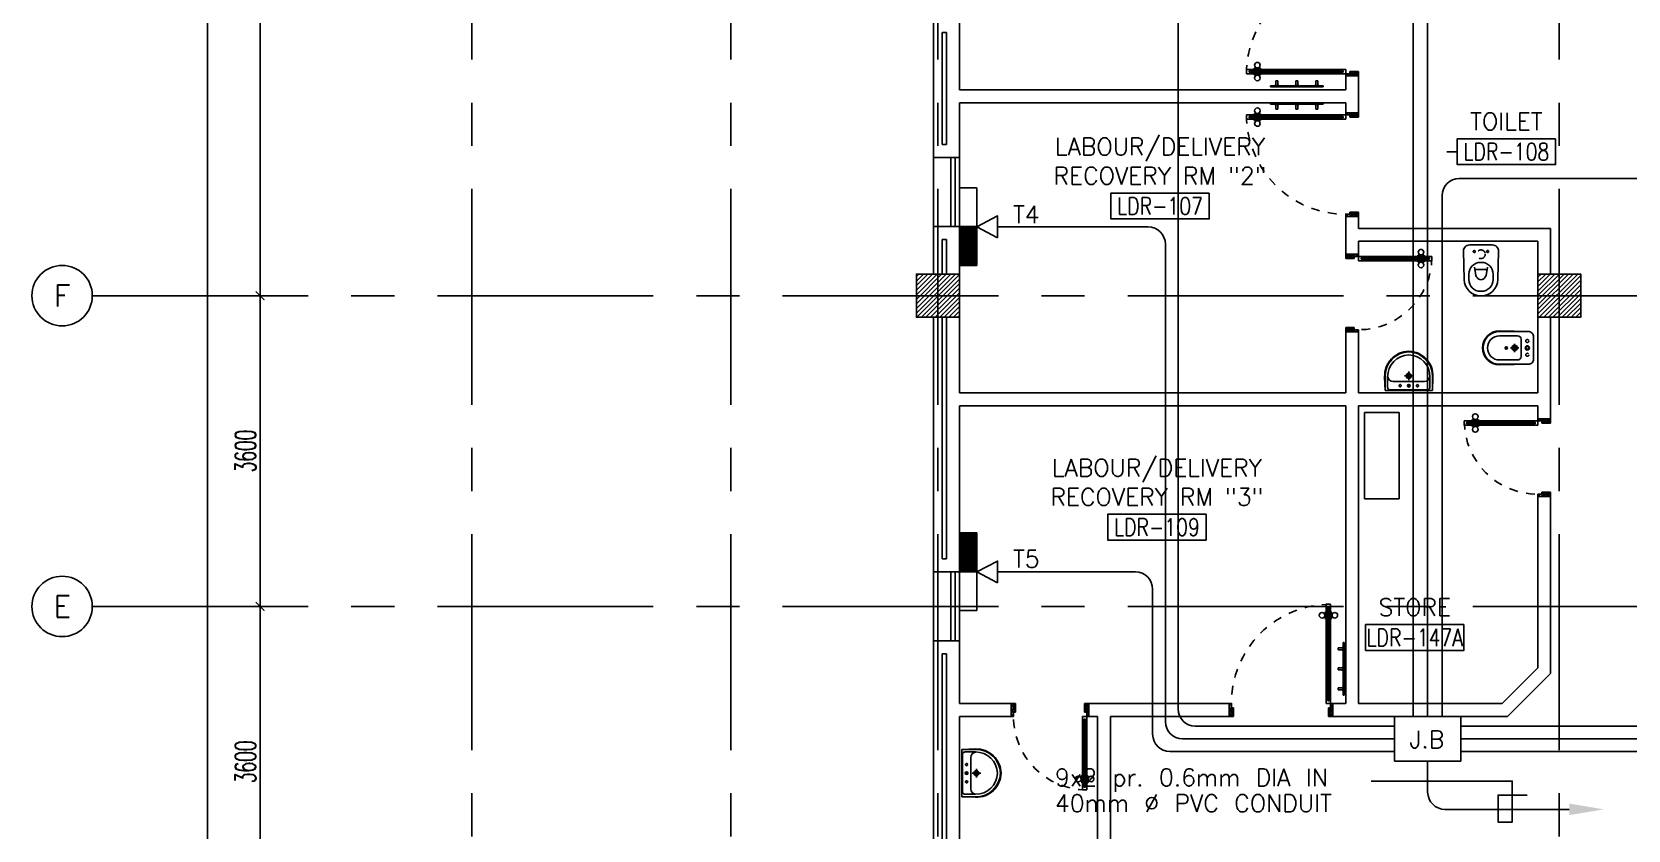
# Model space of a CAD drawing. Extents: x 0 to 92.2, y -1.4 to 78.1.
# Drawn here: x -0.01 to 18.49, y 13.68 to 22.93 of the extents above; entities that cross this region are included whole.
import ezdxf
from ezdxf.enums import TextEntityAlignment as Align

# ---------------------------------------------------------------- set-up
doc = ezdxf.new("R2010")
doc.units = 0
doc.header["$MEASUREMENT"] = 0
doc.header["$PDMODE"] = 34
for name, pattern in [('CENTERX2', [4, 2.5, -0.5, 0.5, -0.5]), ('DASHED', [0.75, 0.5, -0.25]), ('HIDDEN', [0.375, 0.25, -0.125]), ('HIDDEN2', [0.1875, 0.125, -0.0625])]:
    doc.linetypes.add(name, pattern=pattern)
doc.layers.get('0').update_dxf_attribs({"color": 11, "linetype": 'CONTINUOUS'})
doc.layers.get('DEFPOINTS').update_dxf_attribs({"color": 11, "linetype": 'CONTINUOUS'})
for name, color, linetype in [('AX-CR', 11, 'CONTINUOUS'), ('AX-DIM', 11, 'CONTINUOUS'), ('AX-TXT', 11, 'CONTINUOUS'), ('AXES', 11, 'CENTERX2'), ('COL', 11, 'CONTINUOUS'), ('DOOR', 11, 'CONTINUOUS'), ('E-TEL', 4, 'CONTINUOUS'), ('E-TEXT', 2, 'CONTINUOUS'), ('E-WIRE', 4, 'CONTINUOUS'), ('FIX', 11, 'CONTINUOUS'), ('HAT', 11, 'CONTINUOUS'), ('INSUL', 11, 'CONTINUOUS'), ('NON-MEDICAL', 11, 'CONTINUOUS'), ('RM-BOX', 11, 'CONTINUOUS'), ('RM-NAME', 11, 'CONTINUOUS'), ('RM-NO', 11, 'CONTINUOUS'), ('WALL', 11, 'CONTINUOUS'), ('WIN', 11, 'CONTINUOUS')]:
    doc.layers.add(name, color=color, linetype=linetype)
doc.styles.add('ROMANS', font='ROMANS.shx', dxfattribs={"width": 0.6})
doc.styles.get("Standard").update_dxf_attribs({"font": 'TXT.shx'})
doc.dimstyles.new('STANDARD_IN', dxfattribs={"dimtxt": 0.24, "dimasz": 0.1, "dimexe": 0.07, "dimexo": 0.05, "dimgap": 0.05, "dimtad": 1, "dimdec": 0, "dimlfac": 1000, "dimzin": 0, "dimtxsty": 'ROMANS', "dimblk": 'ARCHTICK', "dimcen": 0.05, "dimdle": 0.05, "dimclrd": 7, "dimclre": 7, "dimclrt": 2, "dimazin": 3, "dimtfac": 1, "dimtdec": 0, "dimtmove": 0, "dimatfit": 3, "dimtolj": 1, "dimtzin": 0})

# ---------------------------------------------------------------- blocks, each defined once
blk = doc.blocks.new('*X77')
at = {"color": 0}
for p, q in [((31339, 132685), (31804, 133150)), ((31339, 132738), (31751, 133150)), ((31339, 132791), (31698, 133150)), ((31339, 132844), (31645, 133150)), ((31339, 132897), (31592, 133150)), ((31339, 132950), (31538, 133150)), ((31339, 133003), (31485, 133150)), ((31339, 133057), (31432, 133150)), ((31339, 133110), (31379, 133150)), ((31357, 132650), (31839, 133132)), ((31410, 132650), (31839, 133079)), ((31463, 132650), (31839, 133026)), ((31516, 132650), (31839, 132973)), ((31569, 132650), (31839, 132920)), ((31622, 132650), (31839, 132867)), ((31675, 132650), (31839, 132814)), ((31728, 132650), (31839, 132761)), ((31781, 132650), (31839, 132708)), ((31834, 132650), (31839, 132655))]:
    blk.add_line(p, q, dxfattribs=at)
blk = doc.blocks.new('*X76')
at = {"color": 0}
for p, q in [((24139, 132698), (24591, 133150)), ((24139, 132751), (24538, 133150)), ((24139, 132804), (24485, 133150)), ((24139, 132857), (24432, 133150)), ((24139, 132910), (24379, 133150)), ((24139, 132963), (24326, 133150)), ((24139, 133016), (24273, 133150)), ((24139, 133069), (24220, 133150)), ((24139, 133122), (24167, 133150)), ((24144, 132650), (24639, 133145)), ((24197, 132650), (24639, 133092)), ((24250, 132650), (24639, 133039)), ((24303, 132650), (24639, 132986)), ((24356, 132650), (24639, 132933)), ((24409, 132650), (24639, 132880)), ((24462, 132650), (24639, 132827)), ((24515, 132650), (24639, 132774)), ((24568, 132650), (24639, 132720)), ((24621, 132650), (24639, 132667))]:
    blk.add_line(p, q, dxfattribs=at)
blk = doc.blocks.new('AXL')
at = {"layer": 'AX-CR'}
blk.add_circle((-350, 0), 350, dxfattribs=at)
blk = doc.blocks.new('_ARCHTICK')
at = {"color": 0, "linetype": 'BYBLOCK', "const_width": 0.15}
blk.add_lwpolyline([(-0.5, -0.5), (0.5, 0.5)], dxfattribs=at)
blk = doc.blocks.new('*D167')
at = {"layer": 'AX-DIM', "color": 7, "ltscale": 0.3}
for p, q in [((2.026, 5.171), (2.026, 64.591)), ((10.147, 64.541), (1.956, 64.541)), ((10.826, 5.221), (1.956, 5.221))]:
    blk.add_line(p, q, dxfattribs=at)
at = {"layer": 'DEFPOINTS', "color": 0, "ltscale": 0.3}
for p in [(2.026, 64.541), (10.197, 64.541), (10.876, 5.221)]:
    blk.add_point(p, dxfattribs=at)
at = {"layer": 'AX-DIM', "color": 7, "ltscale": 0.3, "xscale": 0.1, "yscale": 0.1, "zscale": 0.1}
for p, rotation in [((2.026, 64.541), 90), ((2.026, 5.221), 270)]:
    blk.add_blockref('_ARCHTICK', p, dxfattribs=dict(at, rotation=rotation))
at = {"layer": 'AX-DIM', "color": 2, "ltscale": 0.3, "insert": (1.856, 34.881), "char_height": 0.24, "attachment_point": 5, "rotation": 90, "style": 'ROMANS'}
blk.add_mtext('\\A1;59320', dxfattribs=at)
blk = doc.blocks.new('*D157')
at = {"layer": 'AX-DIM', "color": 7, "ltscale": 0.3}
for p, q in [((2.987, 27.071), (2.567, 27.071)), ((2.637, 19.821), (2.637, 27.121)), ((2.987, 19.871), (2.567, 19.871))]:
    blk.add_line(p, q, dxfattribs=at)
at = {"layer": 'DEFPOINTS', "color": 0, "ltscale": 0.3}
for p in [(2.637, 27.071), (3.037, 27.071), (3.037, 19.871)]:
    blk.add_point(p, dxfattribs=at)
at = {"layer": 'AX-DIM', "color": 7, "ltscale": 0.3, "xscale": 0.1, "yscale": 0.1, "zscale": 0.1}
for p, rotation in [((2.637, 27.071), 90), ((2.637, 19.871), 270)]:
    blk.add_blockref('_ARCHTICK', p, dxfattribs=dict(at, rotation=rotation))
at = {"layer": 'AX-DIM', "color": 2, "ltscale": 0.3, "insert": (2.467, 23.471), "char_height": 0.24, "attachment_point": 5, "rotation": 90, "style": 'ROMANS'}
blk.add_mtext('\\A1;7200', dxfattribs=at)
blk = doc.blocks.new('*D156')
at = {"layer": 'AX-DIM', "color": 7, "ltscale": 0.3}
for p, q in [((2.987, 19.871), (2.567, 19.871)), ((2.637, 16.221), (2.637, 19.921)), ((2.987, 16.271), (2.567, 16.271))]:
    blk.add_line(p, q, dxfattribs=at)
at = {"layer": 'DEFPOINTS', "color": 0, "ltscale": 0.3}
for p in [(2.637, 19.871), (3.037, 19.871), (3.037, 16.271)]:
    blk.add_point(p, dxfattribs=at)
at = {"layer": 'AX-DIM', "color": 7, "ltscale": 0.3, "xscale": 0.1, "yscale": 0.1, "zscale": 0.1}
for p, rotation in [((2.637, 19.871), 90), ((2.637, 16.271), 270)]:
    blk.add_blockref('_ARCHTICK', p, dxfattribs=dict(at, rotation=rotation))
at = {"layer": 'AX-DIM', "color": 2, "ltscale": 0.3, "insert": (2.467, 18.071), "char_height": 0.24, "attachment_point": 5, "rotation": 90, "style": 'ROMANS'}
blk.add_mtext('\\A1;3600', dxfattribs=at)
blk = doc.blocks.new('*D155')
at = {"layer": 'AX-DIM', "color": 7, "ltscale": 0.3}
for p, q in [((2.637, 12.621), (2.637, 16.321)), ((2.987, 16.271), (2.567, 16.271)), ((2.987, 12.671), (2.567, 12.671))]:
    blk.add_line(p, q, dxfattribs=at)
at = {"layer": 'DEFPOINTS', "color": 0, "ltscale": 0.3}
for p in [(2.637, 16.271), (3.037, 16.271), (3.037, 12.671)]:
    blk.add_point(p, dxfattribs=at)
at = {"layer": 'AX-DIM', "color": 7, "ltscale": 0.3, "xscale": 0.1, "yscale": 0.1, "zscale": 0.1}
for p, rotation in [((2.637, 16.271), 90), ((2.637, 12.671), 270)]:
    blk.add_blockref('_ARCHTICK', p, dxfattribs=dict(at, rotation=rotation))
at = {"layer": 'AX-DIM', "color": 2, "ltscale": 0.3, "insert": (2.467, 14.471), "char_height": 0.24, "attachment_point": 5, "rotation": 90, "style": 'ROMANS'}
blk.add_mtext('\\A1;3600', dxfattribs=at)
blk = doc.blocks.new('COL50')
at = {"layer": 'COL'}
blk.add_lwpolyline([(-250, 250), (-250, -250), (250, -250), (250, 250)], close=True, dxfattribs=at)
blk = doc.blocks.new('RM1')
at = {"layer": 'RM-BOX'}
blk.add_lwpolyline([(570, -200), (-570, -200), (-570, -500), (570, -500)], close=True, dxfattribs=at)
at = {"layer": 'RM-NAME', "style": 'ROMANS'}
blk.add_attdef('ROOMNAME1', text='', height=200, dxfattribs=at).set_placement((0, 324), align=Align.MIDDLE)
blk = doc.blocks.new('DOOR90')
at = {"layer": 'DOOR', "color": 0, "linetype": 'BYBLOCK'}
for p, q in [((-150, 0), (-150, -25)), ((-150, 0), (0, 0)), ((0, -50), (0, 0)), ((-1000, -25), (-1000, -75)), ((-1000, -75), (-1000, -25)), ((-950, -25), (-1000, -25)), ((-950, -75), (-1000, -75)), ((-970, -42), (-970, -58)), ((-950, -42), (-970, -42)), ((-950, -58), (-970, -58)), ((-950, -25), (-950, -42)), ((-950, -58), (-950, -75)), ((-918, -25), (-918, -18)), ((-828, -18), (-918, -18)), ((-918, -75), (-918, -82)), ((-828, -82), (-918, -82)), ((-905, -18), (-905, -9)), ((-905, -9), (-840, -9)), ((-905, -18), (-840, -18)), ((-905, -82), (-905, -91)), ((-905, -82), (-840, -82)), ((-905, -91), (-840, -91)), ((-840, -18), (-840, -9)), ((-840, -82), (-840, -91)), ((-828, -25), (-828, -18)), ((-828, -75), (-828, -82)), ((-200, -42), (-200, -25)), ((-200, -25), (-150, -25)), ((-180, -42), (-200, -42)), ((-200, -75), (-200, -58)), ((-200, -58), (-180, -58)), ((-150, -75), (-200, -75)), ((-180, -58), (-180, -42)), ((-150, -75), (-150, -25)), ((-150, -25), (-100, -25)), ((-100, -25), (-100, -50)), ((-100, -50), (0, -50)), ((-150, -900), (-150, -875)), ((-150, -875), (-100, -875)), ((0, -900), (-150, -900)), ((-150, -900), (0, -900)), ((-100, -850), (0, -850)), ((-100, -875), (-100, -850)), ((0, -850), (0, -900))]:
    blk.add_line(p, q, dxfattribs=at)
at = {"layer": 'DOOR', "color": 9, "linetype": 'BYBLOCK'}
for p, q in [((0, -50), (-114, 0)), ((0, -50), (-40, 0)), ((0, -50), (-100, -37)), ((0, -850), (-114, -900)), ((0, -850), (-100, -863)), ((0, -850), (-40, -900))]:
    blk.add_line(p, q, dxfattribs=at)
at = {"layer": 'DOOR', "linetype": 'BYBLOCK'}
for p, q in [((-200, -25), (-950, -25)), ((-200, -42), (-950, -42)), ((-200, -58), (-950, -58)), ((-950, -75), (-200, -75))]:
    blk.add_line(p, q, dxfattribs=at)
at = {"layer": 'DOOR', "color": 0, "linetype": 'BYBLOCK'}
for centre in [(-873, 24), (-873, -124)]:
    blk.add_circle(centre, 32.4, dxfattribs=at)
at = {"layer": 'DOOR', "color": 9, "linetype": 'BYBLOCK'}
for centre, radius, start, end in [((0, -50), 154, 161.1053, 166.2858), ((0, -50), 134, 158.1598, 169.28), ((0, -50), 94.4, 148.0182, 180), ((0, -50), 74.4, 137.7764, 180), ((0, -50), 114, 154.0838, 167.3774), ((0, -50), 54.4, 113.2074, 180), ((0, -50), 34.4, 90, 180), ((0, -50), 14.4, 90, 180), ((0, -850), 154, 193.7142, 198.8947), ((0, -850), 134, 190.72, 201.8402), ((0, -850), 94.4, 180, 211.9818), ((0, -850), 74.4, 180, 222.2236), ((0, -850), 54.4, 180, 246.7926), ((0, -850), 34.4, 180, 270), ((0, -850), 14.4, 180, 270)]:
    blk.add_arc(centre, radius, start, end, dxfattribs=at)
at = {"layer": 'DOOR', "linetype": 'HIDDEN', "ltscale": 0.5}
blk.add_arc((-150, -25), 850, 180, 270, dxfattribs=at)
blk = doc.blocks.new('DOOR100')
at = {"layer": 'DOOR', "color": 0, "linetype": 'BYBLOCK'}
for p, q in [((-25, 1300), (-75, 1300)), ((-75, 1300), (-25, 1300)), ((-75, 1250), (-75, 1300)), ((-25, 1250), (-25, 1300)), ((-82, 1205), (-91, 1205)), ((-91, 1205), (-91, 1140)), ((-82, 1140), (-91, 1140)), ((-75, 1218), (-82, 1218)), ((-82, 1128), (-82, 1218)), ((-82, 1205), (-82, 1140)), ((-75, 1128), (-82, 1128)), ((-58, 1250), (-75, 1250)), ((-42, 1270), (-58, 1270)), ((-58, 1250), (-58, 1270)), ((-42, 1250), (-42, 1270)), ((-25, 1250), (-42, 1250)), ((-25, 1218), (-18, 1218)), ((-25, 1128), (-18, 1128)), ((-18, 1128), (-18, 1218)), ((-18, 1205), (-9, 1205)), ((-18, 1205), (-18, 1140)), ((-18, 1140), (-9, 1140)), ((-9, 1205), (-9, 1140)), ((-75, 200), (-58, 200)), ((-75, 150), (-75, 200)), ((-58, 200), (-58, 180)), ((-42, 200), (-25, 200)), ((-42, 180), (-42, 200)), ((-25, 200), (-25, 150)), ((-1200, 0), (-1200, 150)), ((-1200, 150), (-1175, 150)), ((-1200, 150), (-1200, 0)), ((-1150, 0), (-1200, 0)), ((-1175, 150), (-1175, 100)), ((-1175, 100), (-1150, 100)), ((-1150, 100), (-1150, 0)), ((-75, 150), (-25, 150)), ((-58, 180), (-42, 180)), ((-50, 100), (-50, 0)), ((-25, 100), (-50, 100)), ((-50, 0), (0, 0)), ((0, 150), (-25, 150)), ((-25, 150), (-25, 100)), ((0, 150), (0, 0))]:
    blk.add_line(p, q, dxfattribs=at)
at = {"layer": 'DOOR', "linetype": 'BYBLOCK'}
for p, q in [((-75, 1250), (-75, 200)), ((-58, 200), (-58, 1250)), ((-42, 200), (-42, 1250)), ((-25, 200), (-25, 1250)), ((0, 0), (0, 150))]:
    blk.add_line(p, q, dxfattribs=at)
at = {"layer": 'DOOR', "color": 9, "linetype": 'BYBLOCK'}
for p, q in [((-1150, 0), (-1200, 114)), ((-1150, 0), (-1200, 40)), ((-1150, 0), (-1163, 100)), ((-50, 0), (0, 114)), ((-50, 0), (-37, 100)), ((-50, 0), (0, 40))]:
    blk.add_line(p, q, dxfattribs=at)
at = {"layer": 'DOOR', "color": 0, "linetype": 'BYBLOCK'}
for centre in [(-124, 1173), (24, 1173)]:
    blk.add_circle(centre, 32.4, dxfattribs=at)
at = {"layer": 'DOOR', "linetype": 'HIDDEN', "ltscale": 0.5}
blk.add_arc((-25, 150), 1150, 90, 180.0001, dxfattribs=at)
at = {"layer": 'DOOR', "color": 9, "linetype": 'BYBLOCK'}
for centre, radius, start, end in [((-1150, 0), 154, 103.7142, 108.8947), ((-1150, 0), 134, 100.72, 111.8402), ((-1150, 0), 94.4, 90, 121.9818), ((-1150, 0), 74.4, 90, 132.2236), ((-1150, 0), 54.4, 90, 156.7926), ((-1150, 0), 34.4, 90, 180), ((-1150, 0), 14.4, 90, 180), ((-50, 0), 94.4, 58.0182, 90), ((-50, 0), 74.4, 47.7764, 90), ((-50, 0), 54.4, 23.2074, 90), ((-50, 0), 34.4, 0, 90), ((-50, 0), 14.4, 0, 90), ((-50, 0), 134, 68.1598, 79.28), ((-50, 0), 114, 64.0838, 77.3774), ((-50, 0), 154, 71.1053, 76.2858)]:
    blk.add_arc(centre, radius, start, end, dxfattribs=at)
blk = doc.blocks.new('A$C49F1192B')
at = {"layer": 'DOOR', "color": 0, "linetype": 'BYBLOCK', "xscale": -1, "rotation": 270}
blk.add_blockref('DOOR100', (0, 1200), dxfattribs=at)
blk = doc.blocks.new('BIDET1')
at = {"layer": 'FIX'}
for p, q in [((-88, 190), (-428, 190)), ((-617, 2), (-617, -3)), ((-210, 140), (-420, 140)), ((-352, 1), (-352, 1)), ((-350, 5), (-350, 5)), ((-348, 1), (-348, 1)), ((-346, 5), (-346, 5)), ((-344, 9), (-344, 9)), ((-344, 1), (-344, 1)), ((-342, 5), (-342, 5)), ((-341, 9), (-341, 9)), ((-341, 1), (-341, 1)), ((-339, 5), (-339, 5)), ((-337, 1), (-337, 1)), ((-335, 5), (-335, 5)), ((-333, 1), (-333, 1)), ((-170, 100), (-170, -100)), ((-25, -3), (-25, 128)), ((-617, -8), (-617, -3)), ((-210, -140), (-420, -140)), ((-350, -2), (-350, -2)), ((-348, -6), (-348, -6)), ((-346, -2), (-346, -2)), ((-346, -10), (-346, -10)), ((-344, -6), (-344, -6)), ((-342, -2), (-342, -2)), ((-342, -10), (-342, -10)), ((-341, -6), (-341, -6)), ((-339, -2), (-339, -2)), ((-339, -10), (-339, -10)), ((-337, -6), (-337, -6)), ((-335, -2), (-335, -2)), ((-333, -6), (-333, -6)), ((-331, -2), (-331, -2)), ((-25, -3), (-25, -134)), ((-88, -190), (-428, -190))]:
    blk.add_line(p, q, dxfattribs=at)
at = {"layer": 'FIX', "linetype": 'BYBLOCK', "ltscale": 0.3}
for p, q in [((-75, 190), (-420, 197)), ((-75, -190), (-420, -197))]:
    blk.add_line(p, q, dxfattribs=at)
at = {"layer": 'FIX', "linetype": 'DASHED', "ltscale": 0.05}
for p, q in [((-196, 0), (-294, 0)), ((-245, 49), (-245, -49))]:
    blk.add_line(p, q, dxfattribs=at)
at = {"layer": 'FIX'}
for centre, radius in [((-342, 0), 13.8), ((-342, 0), 11), ((-245, 0), 31.7), ((-245, 0), 22.5), ((-98, 0), 24.5), ((-98, 0), 17.5)]:
    blk.add_circle(centre, radius, dxfattribs=at)
at = {"layer": 'FIX', "linetype": 'HIDDEN', "ltscale": 0.05}
for centre in [(-98, 80), (-98, -80)]:
    blk.add_circle(centre, 17.5, dxfattribs=at)
at = {"layer": 'FIX', "linetype": 'BYBLOCK', "ltscale": 0.3}
blk.add_arc((-420, 0), 197, 90, 270, dxfattribs=at)
at = {"layer": 'FIX'}
for centre, radius, start, end in [((-420, 0), 190, 90, 270), ((-87, 128), 62.1, 0.1463, 90.8397), ((-420, 0), 140, 90, 270), ((-210, 100), 40, 0, 90), ((-210, -100), 40, 270, 0), ((-87, -128), 62.1, 269.1603, 359.8537)]:
    blk.add_arc(centre, radius, start, end, dxfattribs=at)
blk = doc.blocks.new('WC1')
at = {"layer": 'FIX'}
for p, q in [((-210, 204), (-538, 194)), ((-727, 5), (-727, -5)), ((-674, 5), (-674, -5)), ((-534, 24), (-540, 0)), ((-540, 0), (-534, -24)), ((-475, 141), (-538, 141)), ((-395, 76), (-490, 60)), ((-339, 5), (-339, -5)), ((-538, -141), (-475, -141)), ((-490, -60), (-395, -76)), ((-538, -194), (-210, -204))]:
    blk.add_line(p, q, dxfattribs=at)
at = {"layer": 'FIX', "linetype": 'CONTINUOUS'}
blk.add_line((-420, -47), (-420, 45), dxfattribs=at)
at = {"layer": 'FIX'}
blk.add_lwpolyline([(-213, -204), (-210, -204, 0.414214), (-137, -131), (-137, 0), (-137, 131, 0.414214), (-210, 204)], format="xyb", dxfattribs=at)
at = {"layer": 'FIX', "linetype": 'HIDDEN2', "ltscale": 0.3}
blk.add_circle((-245, 0), 49.8, dxfattribs=at)
at = {"layer": 'FIX', "linetype": 'HIDDEN', "ltscale": 0.05}
for centre in [(-213, 78), (-213, -77)]:
    blk.add_circle(centre, 11.6, dxfattribs=at)
at = {"layer": 'FIX'}
for centre, radius, start, end in [((-538, 5), 189, 90, 180), ((-538, 5), 136, 90, 180), ((-473, -7), 68.2, 128.9242, 152.8468), ((-464, -18), 82, 108.496, 128.9242), ((-475, 5), 136, 360, 90), ((-538, -5), 189, 180, 270), ((-538, -5), 136, 180, 270), ((-473, 7), 68.2, 207.1532, 231.0758), ((-464, 18), 82, 231.0758, 251.504), ((-475, -5), 136, 270, 0)]:
    blk.add_arc(centre, radius, start, end, dxfattribs=at)
at = {"layer": 'FIX', "linetype": 'CONTINUOUS'}
for centre, start, end in [((-443, 46), 357.6662, 91.6121), ((-442, -46), 268.3879, 2.3338)]:
    blk.add_arc(centre, 22.3, start, end, dxfattribs=at)
blk = doc.blocks.new('LAV1')
at = {"layer": 'FIX', "linetype": 'BYBLOCK', "ltscale": 0.3}
for p, q in [((-280, 210), (-275, 50)), ((-245, 210), (-245, 85)), ((245, 210), (245, 85)), ((280, 210), (275, 50)), ((0, 60), (-220, 60)), ((0, 60), (220, 60))]:
    blk.add_line(p, q, dxfattribs=at)
at = {"layer": 'FIX', "linetype": 'CONTINUOUS'}
for p, q in [((-275, 210), (-275, 50)), ((275, 210), (275, 50)), ((0, 50), (-275, 50)), ((0, 50), (-252, 50)), ((0, 155), (-181, 155)), ((0, 155), (181, 155)), ((0, 50), (252, 50)), ((0, 50), (275, 50))]:
    blk.add_line(p, q, dxfattribs=at)
at = {"layer": 'FIX', "linetype": 'DASHED', "ltscale": 0.05}
for p, q in [((50, 220), (-50, 220)), ((0, 170), (0, 270)), ((0, 170), (0, 270))]:
    blk.add_line(p, q, dxfattribs=at)
at = {"layer": 'FIX'}
for p, q in [((16, 107), (-15, 107)), ((0, 92), (0, 123))]:
    blk.add_line(p, q, dxfattribs=at)
for centre, radius in [((0, 220), 29.5), ((0, 220), 22.5), ((0, 107), 15.5)]:
    blk.add_circle(centre, radius, dxfattribs=at)
at = {"layer": 'FIX', "linetype": 'HIDDEN', "ltscale": 0.05}
for centre in [(-100, 107), (100, 107)]:
    blk.add_circle(centre, 12.4, dxfattribs=at)
at = {"layer": 'FIX', "linetype": 'BYBLOCK', "ltscale": 0.3}
for centre, radius, start, end in [((7, 220), 287, 91.3776, 182.0064), ((-7, 220), 287, 357.9936, 88.6224), ((-220, 85), 24.9, 179.7021, 269.9486), ((220, 85), 24.9, 270.0514, 0.2979)]:
    blk.add_arc(centre, radius, start, end, dxfattribs=at)
at = {"layer": 'FIX', "linetype": 'CONTINUOUS'}
for centre, radius, start, end in [((8, 217), 283, 91.6988, 181.351), ((8, 212), 253, 91.7328, 180.4884), ((-8, 217), 283, 358.649, 88.3012), ((-8, 212), 253, 359.5116, 88.2672), ((-179, 222), 66.9, 190.2006, 268.0786), ((179, 222), 66.9, 271.9214, 349.7994)]:
    blk.add_arc(centre, radius, start, end, dxfattribs=at)

msp = doc.modelspace()

# ---------------------------------------------------------------- linework, layer by layer
at = {"layer": 'AXES'}
for p, q in [((5.0927, -1.3931), (5.0927, 77.4195)), ((8.0927, -1.3931), (8.0927, 77.4195)), ((17.6927, -1.3931), (17.6927, 77.4195)), ((10.4927, -1.3931), (10.4927, 43.5261)), ((0.6927, 19.8711), (68.7327, 19.8711)), ((0.6927, 16.2711), (68.7327, 16.2711))]:
    msp.add_line(p, q, dxfattribs=at)
at = {"layer": 'E-TEL', "color": 4}
for p, q in [((10.942, 21.12), (10.7427, 21.12)), ((10.7427, 21.12), (10.7427, 20.22)), ((10.942, 20.22), (10.942, 21.12)), ((10.942, 20.6711), (10.7427, 20.6711)), ((10.942, 20.2411), (10.7427, 20.6686)), ((10.9381, 20.22), (10.7427, 20.639)), ((10.9243, 20.22), (10.7427, 20.6094)), ((10.9105, 20.22), (10.7427, 20.5798)), ((10.8967, 20.22), (10.7427, 20.5503)), ((10.942, 20.2706), (10.7553, 20.6711)), ((10.942, 20.3002), (10.7691, 20.6711)), ((10.942, 20.3298), (10.7829, 20.6711)), ((10.942, 20.3594), (10.7967, 20.6711)), ((10.942, 20.3889), (10.8105, 20.6711)), ((10.942, 20.4185), (10.8242, 20.6711)), ((10.942, 20.4481), (10.838, 20.6711)), ((10.942, 20.4777), (10.8518, 20.6711)), ((10.942, 20.5072), (10.8656, 20.6711)), ((10.942, 20.5368), (10.8794, 20.6711)), ((10.942, 20.5664), (10.8932, 20.6711)), ((10.942, 20.596), (10.907, 20.6711)), ((10.942, 20.6256), (10.9208, 20.6711)), ((10.942, 20.6551), (10.9346, 20.6711)), ((10.8829, 20.22), (10.7427, 20.5207)), ((10.8691, 20.22), (10.7427, 20.4911)), ((10.8553, 20.22), (10.7427, 20.4615)), ((10.8415, 20.22), (10.7427, 20.4319)), ((10.8277, 20.22), (10.7427, 20.4024)), ((10.8139, 20.22), (10.7427, 20.3728)), ((10.8001, 20.22), (10.7427, 20.3432)), ((10.7863, 20.22), (10.7427, 20.3136)), ((10.7726, 20.22), (10.7427, 20.2841)), ((10.7588, 20.22), (10.7427, 20.2545)), ((10.745, 20.22), (10.7427, 20.2249)), ((10.942, 20.22), (10.7427, 20.22)), ((10.942, 17.1223), (10.7427, 17.1223)), ((10.745, 17.1223), (10.7427, 17.1174)), ((10.7588, 17.1223), (10.7427, 17.0878)), ((10.7726, 17.1223), (10.7427, 17.0582)), ((10.7863, 17.1223), (10.7427, 17.0287)), ((10.8001, 17.1223), (10.7427, 16.9991)), ((10.8139, 17.1223), (10.7427, 16.9695)), ((10.8277, 17.1223), (10.7427, 16.9399)), ((10.8415, 17.1223), (10.7427, 16.9103)), ((10.8553, 17.1223), (10.7427, 16.8808)), ((10.8691, 17.1223), (10.7427, 16.8512)), ((10.8829, 17.1223), (10.7427, 16.8216)), ((10.8967, 17.1223), (10.7427, 16.792)), ((10.9105, 17.1223), (10.7427, 16.7625)), ((10.9243, 17.1223), (10.7427, 16.7329)), ((10.9381, 17.1223), (10.7427, 16.7033)), ((10.7427, 16.2223), (10.7427, 17.1223)), ((10.942, 17.1012), (10.7427, 16.6737)), ((10.942, 17.0717), (10.7553, 16.6711)), ((10.942, 17.0421), (10.7691, 16.6711)), ((10.942, 17.1223), (10.942, 16.2223)), ((10.942, 17.0125), (10.7829, 16.6711)), ((10.942, 16.9829), (10.7967, 16.6711)), ((10.942, 16.9534), (10.8105, 16.6711)), ((10.942, 16.9238), (10.8242, 16.6711)), ((10.942, 16.8942), (10.838, 16.6711)), ((10.942, 16.8646), (10.8518, 16.6711)), ((10.942, 16.835), (10.8656, 16.6711)), ((10.942, 16.6711), (10.7427, 16.6711)), ((10.942, 16.8055), (10.8794, 16.6711)), ((10.942, 16.7759), (10.8932, 16.6711)), ((10.942, 16.7463), (10.907, 16.6711)), ((10.942, 16.7167), (10.9208, 16.6711)), ((10.942, 16.6872), (10.9346, 16.6711)), ((10.942, 16.2223), (10.7427, 16.2223)), ((15.7846, 14.9961), (16.5508, 14.9961)), ((15.7846, 14.4783), (15.7846, 14.9961)), ((16.5508, 14.4783), (16.5508, 14.9961)), ((15.7846, 14.4783), (16.5508, 14.4783))]:
    msp.add_line(p, q, dxfattribs=at)
for points in [[(11.1842, 20.5426), (11.1842, 20.7952), (10.942, 20.6689), (10.942, 20.6689)], [(11.1842, 16.5449), (11.1842, 16.7974), (10.942, 16.6711), (10.942, 16.6711)]]:
    msp.add_lwpolyline(points, close=True, dxfattribs=at)
at = {"layer": 'E-TEXT', "color": 11}
msp.add_lwpolyline([(15.5115, 14.2489), (17.1487, 14.2489), (17.1487, 13.7733), (16.9846, 13.7733), (16.9846, 14.0863), (17.3201, 14.0863)], dxfattribs=at)
at = {"layer": 'E-WIRE', "color": 4, "linetype": 'BYBLOCK'}
for p, q in [((16.1677, 14.9961), (16.1677, 30.1372)), ((16.0013, 28.4266), (16.0013, 14.9961)), ((21.6717, 21.2284), (16.5341, 21.2284)), ((16.3341, 21.0284), (16.3341, 14.9961)), ((11.1842, 20.6689), (12.9279, 20.6689)), ((13.1279, 14.9372), (13.1279, 20.4689)), ((11.1842, 16.6711), (12.7807, 16.6711)), ((15.7846, 14.7372), (13.3279, 14.7372)), ((16.1677, 14.1206), (16.1677, 14.4783)), ((16.3677, 13.9206), (17.6453, 13.9206))]:
    msp.add_line(p, q, dxfattribs=at)
at = {"layer": 'E-WIRE', "color": 4}
for p, q in [((13.2751, 15.0844), (13.2751, 24.1139)), ((12.9807, 14.79), (12.9807, 16.4711)), ((15.7846, 14.8844), (13.4751, 14.8844)), ((16.5508, 14.8844), (22.8376, 14.8844)), ((16.5508, 14.7372), (23.9786, 14.7372)), ((15.7846, 14.59), (13.1807, 14.59)), ((16.5508, 14.59), (25.4167, 14.59)), ((17.8085, 13.9206), (17.0065, 13.9206))]:
    msp.add_line(p, q, dxfattribs=at)
at = {"layer": 'E-WIRE', "color": 4, "linetype": 'BYBLOCK'}
for centre, start, end in [((16.5341, 21.0284), 90, 180), ((12.9279, 20.4689), 0, 90), ((12.7807, 16.4711), 0, 90), ((13.3279, 14.9372), 180, 270), ((16.3677, 14.1206), 180, 270)]:
    msp.add_arc(centre, 0.2, start, end, dxfattribs=at)
at = {"layer": 'E-WIRE', "color": 4}
for centre in [(13.4751, 15.0844), (13.1807, 14.79)]:
    msp.add_arc(centre, 0.2, 180, 270, dxfattribs=at)
msp.add_solid([(17.8085, 13.9873), (17.8085, 13.8539), (18.2085, 13.9206)], dxfattribs=at)
at = {"layer": 'INSUL'}
for p, q in [((10.5427, 21.6211), (10.5427, 22.9211)), ((10.5427, 22.9211), (10.5927, 22.9211)), ((10.5927, 21.6211), (10.5927, 22.9211)), ((10.5427, 21.6211), (10.5927, 21.6211)), ((10.5427, 20.5211), (10.5927, 20.5211)), ((10.5427, 20.1211), (10.5427, 20.5211)), ((10.5927, 20.1211), (10.5927, 20.5211)), ((10.5427, 19.6211), (10.5427, 16.8211)), ((10.5927, 19.6211), (10.5927, 16.8211)), ((10.5427, 16.8211), (10.5927, 16.8211)), ((10.5427, 12.9211), (10.5427, 15.7211)), ((10.5427, 15.7211), (10.5927, 15.7211)), ((10.5927, 12.9211), (10.5927, 15.7211))]:
    msp.add_line(p, q, dxfattribs=at)
at = {"layer": 'NON-MEDICAL'}
for p, q in [((14.3476, 22.2887), (14.3476, 22.3004)), ((14.3476, 22.3004), (14.9572, 22.3004)), ((14.3476, 22.2887), (14.9572, 22.2887)), ((14.3985, 22.305), (14.4447, 22.305)), ((14.3985, 22.3004), (14.3985, 22.305)), ((14.4099, 22.359), (14.4333, 22.359)), ((14.4099, 22.305), (14.4099, 22.359)), ((14.4333, 22.305), (14.4333, 22.359)), ((14.4447, 22.3004), (14.4447, 22.305)), ((14.6293, 22.305), (14.6754, 22.305)), ((14.6293, 22.3004), (14.6293, 22.305)), ((14.6406, 22.305), (14.6406, 22.359)), ((14.6406, 22.359), (14.6641, 22.359)), ((14.6641, 22.305), (14.6641, 22.359)), ((14.6754, 22.3004), (14.6754, 22.305)), ((14.86, 22.3004), (14.86, 22.305)), ((14.86, 22.305), (14.9062, 22.305)), ((14.8714, 22.305), (14.8714, 22.359)), ((14.8714, 22.359), (14.8948, 22.359)), ((14.8948, 22.305), (14.8948, 22.359)), ((14.9062, 22.3004), (14.9062, 22.305)), ((14.9572, 22.2887), (14.9572, 22.3004)), ((14.3476, 22.1009), (14.3476, 22.0892)), ((14.3476, 22.1009), (14.9572, 22.1009)), ((14.3476, 22.0892), (14.9572, 22.0892)), ((14.3985, 22.0892), (14.3985, 22.0846)), ((14.3985, 22.0846), (14.4447, 22.0846)), ((14.4099, 22.0846), (14.4099, 22.0306)), ((14.4099, 22.0306), (14.4333, 22.0306)), ((14.4333, 22.0846), (14.4333, 22.0306)), ((14.4447, 22.0892), (14.4447, 22.0846)), ((14.6293, 22.0892), (14.6293, 22.0846)), ((14.6293, 22.0846), (14.6754, 22.0846)), ((14.6406, 22.0846), (14.6406, 22.0306)), ((14.6406, 22.0306), (14.6641, 22.0306)), ((14.6641, 22.0846), (14.6641, 22.0306)), ((14.6754, 22.0892), (14.6754, 22.0846)), ((14.86, 22.0892), (14.86, 22.0846)), ((14.86, 22.0846), (14.9062, 22.0846)), ((14.8714, 22.0846), (14.8714, 22.0306)), ((14.8714, 22.0306), (14.8948, 22.0306)), ((14.8948, 22.0846), (14.8948, 22.0306)), ((14.9062, 22.0892), (14.9062, 22.0846)), ((14.9572, 22.1009), (14.9572, 22.0892)), ((15.8373, 18.5161), (15.4373, 18.5161)), ((15.4373, 18.5161), (15.8373, 18.5161)), ((15.4373, 18.5161), (15.4373, 17.5161)), ((15.8373, 17.5161), (15.8373, 18.5161)), ((15.4373, 17.5161), (15.8373, 17.5161)), ((15.8373, 17.5161), (15.4373, 17.5161)), ((15.1311, 15.7912), (15.1311, 15.7677)), ((15.1851, 15.7912), (15.1311, 15.7912)), ((15.1851, 15.7677), (15.1311, 15.7677)), ((15.1851, 15.8025), (15.1851, 15.7564)), ((15.1898, 15.8025), (15.1851, 15.8025)), ((15.1898, 15.7564), (15.1851, 15.7564)), ((15.2015, 15.8535), (15.1898, 15.8535)), ((15.1898, 15.8535), (15.1898, 15.2439)), ((15.2015, 15.8535), (15.2015, 15.2439)), ((15.1851, 15.5604), (15.1311, 15.5604)), ((15.1311, 15.5604), (15.1311, 15.537)), ((15.1851, 15.5718), (15.1851, 15.5256)), ((15.1898, 15.5718), (15.1851, 15.5718)), ((15.1851, 15.537), (15.1311, 15.537)), ((15.1898, 15.5256), (15.1851, 15.5256)), ((15.1851, 15.3296), (15.1311, 15.3296)), ((15.1311, 15.3296), (15.1311, 15.3062)), ((15.1851, 15.3062), (15.1311, 15.3062)), ((15.1898, 15.341), (15.1851, 15.341)), ((15.1851, 15.341), (15.1851, 15.2948)), ((15.1898, 15.2948), (15.1851, 15.2948)), ((15.2015, 15.2439), (15.1898, 15.2439))]:
    msp.add_line(p, q, dxfattribs=at)
at = {"layer": 'RM-NAME', "color": 5, "linetype": 'BYBLOCK'}
msp.add_line((16.5104, 21.5391), (16.3911, 21.5391), dxfattribs=at)
at = {"layer": 'WALL'}
for p, q in [((10.4427, 21.4711), (10.4427, 23.0711)), ((10.7427, 22.2561), (10.7427, 23.0711)), ((15.2177, 22.4176), (15.2177, 22.2561)), ((15.3677, 22.4176), (15.3677, 21.9896)), ((10.7427, 22.2561), (15.2177, 22.2561)), ((10.7427, 22.1061), (15.2177, 22.1061)), ((10.7427, 21.4711), (10.7427, 22.1061)), ((15.2177, 22.1061), (15.2177, 21.9896)), ((15.2177, 21.9896), (15.3677, 21.9896)), ((10.4427, 21.4711), (10.7427, 21.4711)), ((15.2177, 20.7896), (15.3677, 20.7896)), ((15.2177, 20.7896), (15.2177, 20.6511)), ((15.3677, 20.7896), (15.3677, 20.6511)), ((10.4427, 20.6711), (10.7427, 20.6711)), ((10.4427, 20.1211), (10.4427, 20.6711)), ((10.7427, 20.1211), (10.7427, 20.6711)), ((15.2177, 20.3511), (15.2177, 20.6511)), ((15.3677, 20.6511), (17.5927, 20.6511)), ((17.5927, 20.6511), (17.5927, 20.1211)), ((15.2177, 20.3511), (15.3677, 20.3511)), ((15.3677, 20.5011), (17.4427, 20.5011)), ((15.3677, 20.3511), (15.3677, 20.5011)), ((17.4427, 20.5011), (17.4427, 20.1211)), ((10.4427, 19.6211), (10.4427, 16.6711)), ((10.7427, 19.6211), (10.7427, 18.7461)), ((17.4427, 19.6211), (17.4427, 18.7461)), ((17.5927, 19.6211), (17.5927, 18.4461)), ((15.2177, 18.7461), (15.2177, 19.4511)), ((15.2177, 19.4511), (15.3677, 19.4511)), ((15.3677, 18.7461), (15.3677, 19.4511)), ((10.7427, 18.7461), (15.2177, 18.7461)), ((15.3677, 18.7461), (17.4427, 18.7461)), ((10.7427, 18.5961), (15.2177, 18.5961)), ((10.7427, 18.5961), (10.7427, 16.6711)), ((15.2177, 18.5961), (15.2177, 15.1461)), ((15.3677, 18.5961), (17.4427, 18.5961)), ((15.3677, 18.5961), (15.3677, 15.1461)), ((17.4427, 18.5961), (17.4427, 18.4461)), ((17.4427, 18.4461), (17.5927, 18.4461)), ((17.4427, 17.5461), (17.5927, 17.5461)), ((17.4427, 17.5461), (17.4427, 15.5583)), ((17.5927, 17.5461), (17.5927, 15.4961)), ((10.4427, 16.6711), (10.7427, 16.6711)), ((10.4427, 12.9211), (10.4427, 15.8711)), ((10.4427, 15.8711), (10.7427, 15.8711)), ((10.7427, 15.1461), (10.7427, 15.8711)), ((10.7427, 15.1461), (11.3427, 15.1461)), ((10.7427, 14.9961), (11.3427, 14.9961)), ((10.7427, 12.9211), (10.7427, 14.9961)), ((11.3427, 15.1461), (11.3427, 14.9961)), ((12.2427, 15.1461), (12.2427, 14.9961)), ((12.2427, 15.1461), (13.8677, 15.1461)), ((12.2427, 14.9961), (12.3427, 14.9961)), ((12.3427, 14.9961), (12.3427, 12.7461)), ((12.4927, 11.5461), (12.4927, 14.9961)), ((12.4927, 14.9961), (13.8677, 14.9961)), ((13.8677, 15.1461), (13.8677, 14.9961)), ((15.0677, 15.1461), (15.2177, 15.1461)), ((15.0677, 15.1461), (15.0677, 14.9961)), ((15.0677, 14.9961), (17.0927, 14.9961)), ((15.3677, 15.1461), (17.0306, 15.1461))]:
    msp.add_line(p, q, dxfattribs=at)
at = {"layer": 'WALL', "linetype": 'BYBLOCK'}
for p, q in [((15.2177, 22.4176), (15.3677, 22.4176)), ((17.4427, 15.5583), (17.0306, 15.1461)), ((17.5927, 15.4961), (17.0927, 14.9961))]:
    msp.add_line(p, q, dxfattribs=at)
at = {"layer": 'WALL', "linetype": 'BYBLOCK', "ltscale": 0.3}
for points in [[(10.2427, 19.6211), (10.7427, 19.6211), (10.7427, 20.1211), (10.2427, 20.1211)], [(17.4427, 19.6211), (17.9427, 19.6211), (17.9427, 20.1211), (17.4427, 20.1211)]]:
    msp.add_lwpolyline(points, close=True, dxfattribs=at)
at = {"layer": 'WIN'}
for p, q in [((10.4427, 20.6711), (10.4427, 21.4711)), ((10.6427, 20.6711), (10.6427, 21.4711)), ((10.6927, 20.6711), (10.6927, 21.4711)), ((10.7427, 20.6711), (10.7427, 21.4711)), ((10.4427, 15.8711), (10.4427, 16.6711)), ((10.6427, 15.8711), (10.6427, 16.6711)), ((10.6927, 15.8711), (10.6927, 16.6711)), ((10.7427, 15.8711), (10.7427, 16.6711))]:
    msp.add_line(p, q, dxfattribs=at)

# ---------------------------------------------------------------- block references
at = {"ltscale": 1000, "xscale": -0.001, "yscale": 0.001, "zscale": 0.001}
msp.add_blockref('LAV1', (15.9492, 18.7211), dxfattribs=at)
at = {"layer": 'AXES'}
ref = msp.add_blockref('AXL', (0.6927, 19.8711), dxfattribs=dict(at, xscale=0.001, yscale=0.001, zscale=0.001))
ref.add_attrib('AX', 'F', dxfattribs={"layer": 'AX-TXT', "height": 0.25, "style": 'ROMANS'}).set_placement((0.3427, 19.8711), align=Align.MIDDLE)
ref = msp.add_blockref('AXL', (0.6927, 16.2711), dxfattribs=dict(at, xscale=0.001, yscale=0.001, zscale=0.001))
ref.add_attrib('AX', 'E', dxfattribs={"layer": 'AX-TXT', "height": 0.25, "style": 'ROMANS'}).set_placement((0.3427, 16.2711), align=Align.MIDDLE)
at = {"layer": 'COL', "xscale": 0.001, "yscale": 0.001, "zscale": 0.001}
for p in [(10.4927, 19.8711), (17.6927, 19.8711)]:
    msp.add_blockref('COL50', p, dxfattribs=at)
at = {"layer": 'DOOR', "color": 0, "linetype": 'BYBLOCK', "ltscale": 0.3, "xscale": 0.001, "yscale": 0.001, "zscale": 0.001, "rotation": 180}
msp.add_blockref('A$C49F1192B', (15.3677, 23.6176), dxfattribs=at)
at = {"layer": 'DOOR', "color": 0, "linetype": 'BYBLOCK', "ltscale": 0.3, "yscale": 0.001, "zscale": 0.001}
for name, p, xscale in [('A$C49F1192B', (15.3677, 20.7896), -0.001), ('DOOR90', (17.5927, 18.4461), 0.001)]:
    msp.add_blockref(name, p, dxfattribs=dict(at, xscale=xscale))
at = {"layer": 'DOOR', "color": 0, "linetype": 'BYBLOCK', "xscale": -0.001, "yscale": 0.001, "zscale": 0.001}
msp.add_blockref('DOOR90', (15.2177, 20.3511), dxfattribs=at)
at = {"layer": 'DOOR', "color": 0, "xscale": -0.001, "yscale": 0.001, "zscale": 0.001, "rotation": 270}
msp.add_blockref('A$C49F1192B', (13.8677, 14.9961), dxfattribs=at)
at = {"layer": 'DOOR', "color": 0, "linetype": 'BYBLOCK', "xscale": -0.001, "yscale": 0.001, "zscale": 0.001, "rotation": 270}
msp.add_blockref('DOOR90', (12.2427, 15.1461), dxfattribs=at)
at = {"layer": 'FIX', "yscale": 0.001, "zscale": 0.001}
for name, p, xscale, rotation in [('WC1', (16.7857, 20.596), 0.001, 90), ('LAV1', (10.7177, 14.3401), -0.001, 270)]:
    msp.add_blockref(name, p, dxfattribs=dict(at, xscale=xscale, rotation=rotation))
at = {"layer": 'FIX', "xscale": 0.001, "yscale": 0.001, "zscale": 0.001}
msp.add_blockref('BIDET1', (17.4207, 19.2661), dxfattribs=at)
at = {"layer": 'HAT', "xscale": 0.001, "yscale": 0.001, "zscale": 0.001}
for name in ['*X76', '*X77']:
    msp.add_blockref(name, (-13.8965, -113.0286), dxfattribs=at)
at = {"layer": 'RM-NAME'}
ref = msp.add_blockref('RM1', (17.0803, 21.8891), dxfattribs=dict(at, xscale=0.001, yscale=0.001, zscale=0.001))
ref.add_attrib('ROOMNO', 'LDR-108', dxfattribs={"layer": 'RM-NO', "height": 0.2, "style": 'ROMANS', "width": 0.8}).set_placement((17.0803, 21.5391), align=Align.MIDDLE)
ref.add_attrib('ROOMNAME2', 'TOILET', dxfattribs={"height": 0.2, "style": 'ROMANS'}).set_placement((17.0803, 21.8891), align=Align.MIDDLE)
ref = msp.add_blockref('RM1', (13.0665, 21.2597), dxfattribs=dict(at, xscale=0.001, yscale=0.001, zscale=0.001))
ref.add_attrib('ROOMNO', 'LDR-107', dxfattribs={"layer": 'RM-NO', "height": 0.2, "style": 'ROMANS', "width": 0.8}).set_placement((13.0665, 20.9097), align=Align.MIDDLE)
ref.add_attrib('ROOMNAME2', 'RECOVERY RM "2"', dxfattribs={"height": 0.2, "style": 'ROMANS'}).set_placement((13.0665, 21.2597), align=Align.MIDDLE)
ref.add_attrib('ROOMNAME1', 'LABOUR/DELIVERY', dxfattribs={"height": 0.2, "style": 'ROMANS'}).set_placement((13.0665, 21.5835), align=Align.MIDDLE)
ref = msp.add_blockref('RM1', (13.0306, 17.5396), dxfattribs=dict(at, xscale=0.001, yscale=0.001, zscale=0.001))
ref.add_attrib('ROOMNO', 'LDR-109', dxfattribs={"layer": 'RM-NO', "height": 0.2, "style": 'ROMANS', "width": 0.8}).set_placement((13.0306, 17.1896), align=Align.MIDDLE)
ref.add_attrib('ROOMNAME2', 'RECOVERY RM "3"', dxfattribs={"height": 0.2, "style": 'ROMANS'}).set_placement((13.0306, 17.5396), align=Align.MIDDLE)
ref.add_attrib('ROOMNAME1', 'LABOUR/DELIVERY', dxfattribs={"height": 0.2, "style": 'ROMANS'}).set_placement((13.0306, 17.8634), align=Align.MIDDLE)
ref = msp.add_blockref('RM1', (16.0184, 16.2615), dxfattribs=dict(at, xscale=0.001, yscale=0.001, zscale=0.001))
ref.add_attrib('ROOMNO', 'LDR-147A', dxfattribs={"layer": 'RM-NO', "height": 0.2, "style": 'ROMANS', "width": 0.8}).set_placement((16.0184, 15.9115), align=Align.MIDDLE)
ref.add_attrib('ROOMNAME2', 'STORE', dxfattribs={"height": 0.2, "style": 'ROMANS'}).set_placement((16.0184, 16.2615), align=Align.MIDDLE)

# ---------------------------------------------------------------- texts
at = {"layer": 'E-TEXT', "color": 4}
for s, p in [('T4', (11.5158, 20.8117)), ('T5', (11.5158, 16.822)), ('J.B', (16.1585, 14.7302))]:
    msp.add_text(s, height=0.2, dxfattribs=at).set_placement(p, align=Align.MIDDLE)
for s, p in [('9x2 pr. 0.6mm DIA IN', (11.849, 14.1899, -2.4)), ('40mm %%C PVC CONDUIT', (11.849, 13.8919, -2.4))]:
    msp.add_text(s, height=0.2, dxfattribs=at).set_placement(p)

# ---------------------------------------------------------------- dimensions: what is measured, and where the dimension line sits
at = {"layer": 'AX-DIM'}
for base, p1, p2, picture, middle in [((2.026, 64.5411), (10.876, 5.2211), (10.1975, 64.5411), '*D167', (1.856, 34.8811)), ((2.6375, 27.0711), (3.0375, 19.8711), (3.0375, 27.0711), '*D157', (2.4675, 23.4711)), ((2.6375, 19.8711), (3.0375, 16.2711), (3.0375, 19.8711), '*D156', (2.4675, 18.0711)), ((2.6375, 16.2711), (3.0375, 12.6711), (3.0375, 16.2711), '*D155', (2.4675, 14.4711))]:
    dim = msp.add_linear_dim(base=base, p1=p1, p2=p2, angle=90, dimstyle='STANDARD_IN', dxfattribs=at)
    dim.commit()
    dim.dimension.update_dxf_attribs({"geometry": picture, "text_midpoint": middle})

doc.saveas('drawing.dxf')
